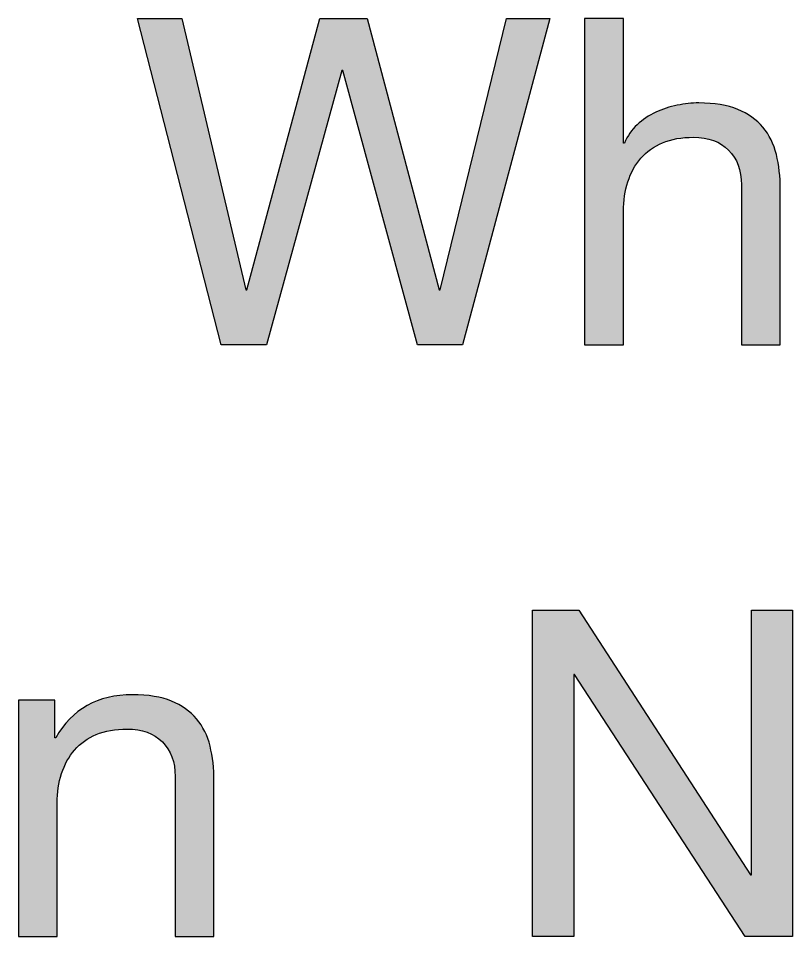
# Paper-space layout 'A1mask' of a CAD drawing. Extents: x 20 to 830, y 20 to 585.
# Drawn here: x 681.47 to 688.45, y 79.21 to 87.48 of the extents above; entities that cross this region are included whole.
import ezdxf
from ezdxf.enums import TextEntityAlignment as Align

# ---------------------------------------------------------------- set-up
doc = ezdxf.new("R2010")
doc.units = 0
doc.layers.get('0').update_dxf_attribs({"linetype": 'CONTINUOUS'})
doc.layers.get('Defpoints').update_dxf_attribs({"linetype": 'CONTINUOUS'})
doc.layers.add('JPP_Mask', color=7, linetype='CONTINUOUS')
doc.styles.add('JPP', font='arial.ttf')

# ---------------------------------------------------------------- blocks, each defined once
blk = doc.blocks.new('A1mask')
at = {"true_color": 0x004a91}
for points in [[(671.2616, 72.4828), (670.8706, 72.4828), (670.2728, 70.0356), (670.2647, 70.0356), (669.6139, 72.4828), (669.1893, 72.4828), (668.5303, 70.0356), (668.5218, 70.0356), (667.9453, 72.4828), (667.5453, 72.4828), (668.2993, 69.5412), (668.7074, 69.5412), (669.3871, 72.0133), (669.3956, 72.0133), (670.0669, 69.5412), (670.4749, 69.5412)], [(673.45, 67.1509), (673.0788, 67.1509), (673.0788, 64.7654), (673.0708, 64.7654), (671.5215, 67.1509), (671.1054, 67.1509), (671.1054, 64.2092), (671.4765, 64.2092), (671.4765, 66.5699), (671.4846, 66.5699), (673.0216, 64.2092), (673.45, 64.2092)]]:
    blk.add_hatch(color=154, dxfattribs=at).paths.add_polyline_path(points)
h = blk.add_hatch(color=154, dxfattribs=at)
edge = h.paths.add_edge_path()
edge.add_spline(control_points=[(672.082, 71.222), (672.134, 71.2826), (672.1993, 71.3293), (672.2775, 71.3622)], knot_values=[16, 16, 16, 16, 17, 17, 17, 17], degree=3, periodic=0)
edge.add_spline(control_points=[(672.2775, 71.3622), (672.3556, 71.3953), (672.4483, 71.4116), (672.5558, 71.4116)], knot_values=[15, 15, 15, 15, 16, 16, 16, 16], degree=3, periodic=0)
edge.add_spline(control_points=[(672.5558, 71.4116), (672.6902, 71.4116), (672.7958, 71.3733), (672.8729, 71.2964)], knot_values=[14, 14, 14, 14, 15, 15, 15, 15], degree=3, periodic=0)
edge.add_spline(control_points=[(672.8729, 71.2964), (672.9496, 71.2194), (672.9884, 71.1151), (672.9884, 70.9832)], knot_values=[13, 13, 13, 13, 14, 14, 14, 14], degree=3, periodic=0)
edge.add_spline(control_points=[(672.9884, 70.9832), (672.9884, 70.9832), (672.9884, 69.5412), (672.9884, 69.5412), (672.9884, 69.5412), (673.0759, 69.5412), (673.1633, 69.5412)], knot_values=[11.5, 11.5, 11.5, 11.5, 12.5, 12.5, 12.5, 13, 13, 13, 13], degree=3, periodic=0)
edge.add_spline(control_points=[(673.1633, 69.5412), (673.2508, 69.5412), (673.3382, 69.5412), (673.3382, 69.5412), (673.3382, 69.5412), (673.3382, 69.8914), (673.3382, 70.2416)], knot_values=[10.5, 10.5, 10.5, 10.5, 11, 11, 11, 11.5, 11.5, 11.5, 11.5], degree=3, periodic=0)
edge.add_spline(control_points=[(673.3382, 70.2416), (673.3382, 70.5918), (673.3382, 70.9421), (673.3382, 70.9421), (673.3382, 71.0573), (673.3269, 71.1624), (673.3032, 71.2571)], knot_values=[9, 9, 9, 9, 9.5, 9.5, 9.5, 10.5, 10.5, 10.5, 10.5], degree=3, periodic=0)
edge.add_spline(control_points=[(673.3032, 71.2571), (673.28, 71.352), (673.2393, 71.4336), (673.182, 71.5023)], knot_values=[8, 8, 8, 8, 9, 9, 9, 9], degree=3, periodic=0)
edge.add_spline(control_points=[(673.182, 71.5023), (673.1243, 71.5709), (673.0486, 71.6244), (672.9553, 71.663), (672.862, 71.7016), (672.7451, 71.7207), (672.605, 71.7207)], knot_values=[6, 6, 6, 6, 7, 7, 7, 8, 8, 8, 8], degree=3, periodic=0)
edge.add_spline(control_points=[(672.605, 71.7207), (672.5421, 71.7207), (672.4767, 71.7139), (672.4095, 71.7001)], knot_values=[5, 5, 5, 5, 6, 6, 6, 6], degree=3, periodic=0)
edge.add_spline(control_points=[(672.4095, 71.7001), (672.3418, 71.6864), (672.2775, 71.6651), (672.2159, 71.6362)], knot_values=[4, 4, 4, 4, 5, 5, 5, 5], degree=3, periodic=0)
edge.add_spline(control_points=[(672.2159, 71.6362), (672.1539, 71.6074), (672.098, 71.5702), (672.0488, 71.525)], knot_values=[3, 3, 3, 3, 4, 4, 4, 4], degree=3, periodic=0)
edge.add_spline(control_points=[(672.0488, 71.525), (671.9996, 71.4796), (671.9608, 71.4239), (671.9333, 71.3581)], knot_values=[2, 2, 2, 2, 3, 3, 3, 3], degree=3, periodic=0)
edge.add_spline(control_points=[(671.9253, 71.3581), (671.9253, 71.3581), (671.9253, 71.6393), (671.9253, 71.9205)], knot_values=[0.5, 0.5, 0.5, 0.5, 1, 1, 1, 1], degree=3, periodic=0)
edge.add_spline(control_points=[(671.9253, 71.9205), (671.9253, 72.2017), (671.9253, 72.4828), (671.9253, 72.4828), (671.9253, 72.4828), (671.9034, 72.4828), (671.8705, 72.4828)], knot_values=[22.749965, 22.749965, 22.749965, 22.749965, 23.249965, 23.249965, 23.249965, 23.5, 23.5, 23.5, 23.5], degree=3, periodic=0)
edge.add_spline(control_points=[(671.8705, 72.4828), (671.8377, 72.4828), (671.7939, 72.4828), (671.7501, 72.4828)], knot_values=[22.49997, 22.49997, 22.49997, 22.49997, 22.749965, 22.749965, 22.749965, 22.749965], degree=3, periodic=0)
edge.add_spline(control_points=[(671.7501, 72.4828), (671.7282, 72.4828), (671.7063, 72.4828), (671.6858, 72.4828)], knot_values=[22.374972, 22.374972, 22.374972, 22.374972, 22.49997, 22.49997, 22.49997, 22.49997], degree=3, periodic=0)
edge.add_spline(control_points=[(671.6858, 72.4828), (671.6653, 72.4828), (671.6461, 72.4828), (671.6297, 72.4828)], knot_values=[22.249975, 22.249975, 22.249975, 22.249975, 22.374972, 22.374972, 22.374972, 22.374972], degree=3, periodic=0)
edge.add_spline(control_points=[(671.6297, 72.4828), (671.6215, 72.4828), (671.614, 72.4828), (671.6073, 72.4828)], knot_values=[22.187476, 22.187476, 22.187476, 22.187476, 22.249975, 22.249975, 22.249975, 22.249975], degree=3, periodic=0)
edge.add_spline(control_points=[(671.6073, 72.4828), (671.6006, 72.4828), (671.5948, 72.4828), (671.59, 72.4828)], knot_values=[22.124977, 22.124977, 22.124977, 22.124977, 22.187476, 22.187476, 22.187476, 22.187476], degree=3, periodic=0)
edge.add_spline(control_points=[(671.575, 72.4828), (671.575, 72.4828), (671.575, 72.4828), (671.575, 72.4828), (671.575, 72.4828), (671.575, 72.4828), (671.575, 72.4828)], knot_values=[21.99998, 21.99998, 21.99998, 21.99998, 22.001425, 22.001425, 22.001425, 22.001445, 22.001445, 22.001445, 22.001445], degree=3, periodic=0)
edge.add_spline(control_points=[(671.575, 72.4828), (671.575, 72.4828), (671.575, 71.7474), (671.575, 71.012)], knot_values=[21.49999, 21.49999, 21.49999, 21.49999, 21.99998, 21.99998, 21.99998, 21.99998], degree=3, periodic=0)
edge.add_spline(control_points=[(671.575, 71.012), (671.575, 70.2765), (671.575, 69.5412), (671.575, 69.5412), (671.575, 69.5412), (671.575, 69.5412), (671.575, 69.5412)], knot_values=[20.999023, 20.999023, 20.999023, 20.999023, 21.499013, 21.499013, 21.499013, 21.49999, 21.49999, 21.49999, 21.49999], degree=3, periodic=0)
edge.add_spline(control_points=[(671.59, 69.5412), (671.5948, 69.5412), (671.6006, 69.5412), (671.6073, 69.5412)], knot_values=[20.812504, 20.812504, 20.812504, 20.812504, 20.875002, 20.875002, 20.875002, 20.875002], degree=3, periodic=0)
edge.add_spline(control_points=[(671.6073, 69.5412), (671.614, 69.5412), (671.6215, 69.5412), (671.6297, 69.5412)], knot_values=[20.750005, 20.750005, 20.750005, 20.750005, 20.812504, 20.812504, 20.812504, 20.812504], degree=3, periodic=0)
edge.add_spline(control_points=[(671.6297, 69.5412), (671.6461, 69.5412), (671.6653, 69.5412), (671.6858, 69.5412)], knot_values=[20.625007, 20.625007, 20.625007, 20.625007, 20.750005, 20.750005, 20.750005, 20.750005], degree=3, periodic=0)
edge.add_spline(control_points=[(671.6858, 69.5412), (671.7063, 69.5412), (671.7282, 69.5412), (671.7501, 69.5412)], knot_values=[20.50001, 20.50001, 20.50001, 20.50001, 20.625008, 20.625008, 20.625008, 20.625008], degree=3, periodic=0)
edge.add_spline(control_points=[(671.7501, 69.5412), (671.7939, 69.5412), (671.8377, 69.5412), (671.8705, 69.5412)], knot_values=[20.250015, 20.250015, 20.250015, 20.250015, 20.50001, 20.50001, 20.50001, 20.50001], degree=3, periodic=0)
edge.add_spline(control_points=[(671.8705, 69.5412), (671.9034, 69.5412), (671.9253, 69.5412), (671.9253, 69.5412), (671.9253, 69.5412), (671.9253, 69.5412), (671.9253, 69.5412)], knot_values=[19.999532, 19.999532, 19.999532, 19.999532, 20.249547, 20.249547, 20.249547, 20.250015, 20.250015, 20.250015, 20.250015], degree=3, periodic=0)
edge.add_spline(control_points=[(671.9253, 69.5547), (671.9253, 69.5591), (671.9253, 69.5645), (671.9253, 69.5709)], knot_values=[19.906272, 19.906272, 19.906272, 19.906272, 19.937521, 19.937521, 19.937521, 19.937521], degree=3, periodic=0)
edge.add_spline(control_points=[(671.9253, 69.5709), (671.9253, 69.5773), (671.9253, 69.5846), (671.9253, 69.5928)], knot_values=[19.875022, 19.875022, 19.875022, 19.875022, 19.906272, 19.906272, 19.906272, 19.906272], degree=3, periodic=0)
edge.add_spline(control_points=[(671.9253, 69.5928), (671.9253, 69.6093), (671.9253, 69.6292), (671.9253, 69.6521)], knot_values=[19.812524, 19.812524, 19.812524, 19.812524, 19.875022, 19.875022, 19.875022, 19.875022], degree=3, periodic=0)
edge.add_spline(control_points=[(671.9253, 69.6521), (671.9253, 69.6751), (671.9253, 69.7009), (671.9253, 69.7291)], knot_values=[19.750025, 19.750025, 19.750025, 19.750025, 19.812524, 19.812524, 19.812524, 19.812524], degree=3, periodic=0)
edge.add_spline(control_points=[(671.9253, 69.7291), (671.9253, 69.7855), (671.9253, 69.8513), (671.9253, 69.9218)], knot_values=[19.625028, 19.625028, 19.625028, 19.625028, 19.750025, 19.750025, 19.750025, 19.750025], degree=3, periodic=0)
edge.add_spline(control_points=[(671.9253, 69.9218), (671.9253, 69.9922), (671.9253, 70.0674), (671.9253, 70.1426)], knot_values=[19.50003, 19.50003, 19.50003, 19.50003, 19.625028, 19.625028, 19.625028, 19.625028], degree=3, periodic=0)
edge.add_spline(control_points=[(671.9253, 70.1426), (671.9253, 70.293), (671.9253, 70.4434), (671.9253, 70.5562)], knot_values=[19.250035, 19.250035, 19.250035, 19.250035, 19.50003, 19.50003, 19.50003, 19.50003], degree=3, periodic=0)
edge.add_spline(control_points=[(671.9253, 70.5562), (671.9253, 70.669), (671.9253, 70.7442), (671.9253, 70.7442), (671.9253, 70.8403), (671.9381, 70.929), (671.9646, 71.01)], knot_values=[18, 18, 18, 18, 18.250035, 18.250035, 18.250035, 19.250035, 19.250035, 19.250035, 19.250035], degree=3, periodic=0)
edge.add_spline(control_points=[(671.9646, 71.01), (671.9906, 71.0909), (672.0294, 71.1617), (672.082, 71.222)], knot_values=[17, 17, 17, 17, 18, 18, 18, 18], degree=3, periodic=0)
h = blk.add_hatch(color=154, dxfattribs=at)
edge = h.paths.add_edge_path()
edge.add_spline(control_points=[(668.1985, 65.9252), (668.1753, 66.0198), (668.1346, 66.1017), (668.0773, 66.1704)], knot_values=[5, 5, 5, 5, 6, 6, 6, 6], degree=3, periodic=0)
edge.add_spline(control_points=[(668.0773, 66.1704), (668.0196, 66.239), (667.9439, 66.2925), (667.8506, 66.3313)], knot_values=[4, 4, 4, 4, 5, 5, 5, 5], degree=3, periodic=0)
edge.add_spline(control_points=[(667.8506, 66.3313), (667.7574, 66.3697), (667.6404, 66.3886), (667.5003, 66.3886)], knot_values=[3, 3, 3, 3, 4, 4, 4, 4], degree=3, periodic=0)
edge.add_spline(control_points=[(667.5003, 66.3886), (667.1846, 66.3886), (666.9536, 66.2598), (666.8083, 66.0014)], knot_values=[2, 2, 2, 2, 3, 3, 3, 3], degree=3, periodic=0)
edge.add_spline(control_points=[(666.7997, 66.0014), (666.7997, 66.0014), (666.7997, 66.0859), (666.7997, 66.1704)], knot_values=[0.5, 0.5, 0.5, 0.5, 1, 1, 1, 1], degree=3, periodic=0)
edge.add_spline(control_points=[(666.7997, 66.1704), (666.7997, 66.2549), (666.7997, 66.3394), (666.7997, 66.3394), (666.7997, 66.3394), (666.7791, 66.3394), (666.7483, 66.3394)], knot_values=[19.749965, 19.749965, 19.749965, 19.749965, 20.249965, 20.249965, 20.249965, 20.5, 20.5, 20.5, 20.5], degree=3, periodic=0)
edge.add_spline(control_points=[(666.7483, 66.3394), (666.7174, 66.3394), (666.6762, 66.3394), (666.635, 66.3394)], knot_values=[19.49997, 19.49997, 19.49997, 19.49997, 19.749965, 19.749965, 19.749965, 19.749965], degree=3, periodic=0)
edge.add_spline(control_points=[(666.635, 66.3394), (666.6144, 66.3394), (666.5938, 66.3394), (666.5745, 66.3394)], knot_values=[19.374972, 19.374972, 19.374972, 19.374972, 19.49997, 19.49997, 19.49997, 19.49997], degree=3, periodic=0)
edge.add_spline(control_points=[(666.5745, 66.3394), (666.5552, 66.3394), (666.5372, 66.3394), (666.5218, 66.3394)], knot_values=[19.249975, 19.249975, 19.249975, 19.249975, 19.374972, 19.374972, 19.374972, 19.374972], degree=3, periodic=0)
edge.add_spline(control_points=[(666.5218, 66.3394), (666.514, 66.3394), (666.507, 66.3394), (666.5007, 66.3394)], knot_values=[19.187476, 19.187476, 19.187476, 19.187476, 19.249975, 19.249975, 19.249975, 19.249975], degree=3, periodic=0)
edge.add_spline(control_points=[(666.5007, 66.3394), (666.4944, 66.3394), (666.4889, 66.3394), (666.4844, 66.3394)], knot_values=[19.124977, 19.124977, 19.124977, 19.124977, 19.187476, 19.187476, 19.187476, 19.187476], degree=3, periodic=0)
edge.add_spline(control_points=[(666.4703, 66.3394), (666.4703, 66.3394), (666.4703, 66.3394), (666.4703, 66.3394), (666.4703, 66.3394), (666.4703, 66.3394), (666.4703, 66.3394)], knot_values=[18.99998, 18.99998, 18.99998, 18.99998, 19.001425, 19.001425, 19.001425, 19.001445, 19.001445, 19.001445, 19.001445], degree=3, periodic=0)
edge.add_spline(control_points=[(666.4703, 66.3394), (666.4703, 66.3393), (666.4703, 65.8068), (666.4703, 65.2743)], knot_values=[18.49999, 18.49999, 18.49999, 18.49999, 18.99998, 18.99998, 18.99998, 18.99998], degree=3, periodic=0)
edge.add_spline(control_points=[(666.4703, 65.2743), (666.4703, 64.7417), (666.4703, 64.2092), (666.4703, 64.2092), (666.4703, 64.2092), (666.4703, 64.2092), (666.4703, 64.2092)], knot_values=[17.999023, 17.999023, 17.999023, 17.999023, 18.499013, 18.499013, 18.499013, 18.49999, 18.49999, 18.49999, 18.49999], degree=3, periodic=0)
edge.add_spline(control_points=[(666.4789, 64.2092), (666.4808, 64.2092), (666.4829, 64.2092), (666.4853, 64.2092)], knot_values=[17.875002, 17.875002, 17.875002, 17.875002, 17.906252, 17.906252, 17.906252, 17.906252], degree=3, periodic=0)
edge.add_spline(control_points=[(666.4853, 64.2092), (666.4901, 64.2092), (666.4959, 64.2092), (666.5026, 64.2092)], knot_values=[17.812504, 17.812504, 17.812504, 17.812504, 17.875002, 17.875002, 17.875002, 17.875002], degree=3, periodic=0)
edge.add_spline(control_points=[(666.5026, 64.2092), (666.5093, 64.2092), (666.5168, 64.2092), (666.525, 64.2092)], knot_values=[17.750005, 17.750005, 17.750005, 17.750005, 17.812504, 17.812504, 17.812504, 17.812504], degree=3, periodic=0)
edge.add_spline(control_points=[(666.525, 64.2092), (666.5414, 64.2092), (666.5606, 64.2092), (666.5811, 64.2092)], knot_values=[17.625007, 17.625007, 17.625007, 17.625007, 17.750005, 17.750005, 17.750005, 17.750005], degree=3, periodic=0)
edge.add_spline(control_points=[(666.5811, 64.2092), (666.6016, 64.2092), (666.6235, 64.2092), (666.6454, 64.2092)], knot_values=[17.50001, 17.50001, 17.50001, 17.50001, 17.625008, 17.625008, 17.625008, 17.625008], degree=3, periodic=0)
edge.add_spline(control_points=[(666.6454, 64.2092), (666.6892, 64.2092), (666.733, 64.2092), (666.7658, 64.2092)], knot_values=[17.250015, 17.250015, 17.250015, 17.250015, 17.50001, 17.50001, 17.50001, 17.50001], degree=3, periodic=0)
edge.add_spline(control_points=[(666.7658, 64.2092), (666.7987, 64.2092), (666.8206, 64.2092), (666.8206, 64.2092), (666.8206, 64.2092), (666.8206, 64.2092), (666.8206, 64.2092)], knot_values=[16.999532, 16.999532, 16.999532, 16.999532, 17.249547, 17.249547, 17.249547, 17.250015, 17.250015, 17.250015, 17.250015], degree=3, periodic=0)
edge.add_spline(control_points=[(666.8206, 64.2169), (666.8206, 64.2186), (666.8206, 64.2205), (666.8206, 64.2227)], knot_values=[16.937521, 16.937521, 16.937521, 16.937521, 16.953146, 16.953146, 16.953146, 16.953146], degree=3, periodic=0)
edge.add_spline(control_points=[(666.8206, 64.2227), (666.8206, 64.2272), (666.8206, 64.2326), (666.8206, 64.239)], knot_values=[16.906272, 16.906272, 16.906272, 16.906272, 16.937521, 16.937521, 16.937521, 16.937521], degree=3, periodic=0)
edge.add_spline(control_points=[(666.8206, 64.239), (666.8206, 64.2454), (666.8206, 64.2527), (666.8206, 64.2609)], knot_values=[16.875022, 16.875022, 16.875022, 16.875022, 16.906272, 16.906272, 16.906272, 16.906272], degree=3, periodic=0)
edge.add_spline(control_points=[(666.8206, 64.2609), (666.8206, 64.2774), (666.8206, 64.2973), (666.8206, 64.3203)], knot_values=[16.812524, 16.812524, 16.812524, 16.812524, 16.875022, 16.875022, 16.875022, 16.875022], degree=3, periodic=0)
edge.add_spline(control_points=[(666.8206, 64.3203), (666.8206, 64.3432), (666.8206, 64.369), (666.8206, 64.3972)], knot_values=[16.750025, 16.750025, 16.750025, 16.750025, 16.812524, 16.812524, 16.812524, 16.812524], degree=3, periodic=0)
edge.add_spline(control_points=[(666.8206, 64.3972), (666.8206, 64.4536), (666.8206, 64.5194), (666.8206, 64.5899)], knot_values=[16.625028, 16.625028, 16.625028, 16.625028, 16.750025, 16.750025, 16.750025, 16.750025], degree=3, periodic=0)
edge.add_spline(control_points=[(666.8206, 64.5899), (666.8206, 64.6604), (666.8206, 64.7356), (666.8206, 64.8108)], knot_values=[16.50003, 16.50003, 16.50003, 16.50003, 16.625028, 16.625028, 16.625028, 16.625028], degree=3, periodic=0)
edge.add_spline(control_points=[(666.8206, 64.8108), (666.8206, 64.9612), (666.8206, 65.1116), (666.8206, 65.2245)], knot_values=[16.250035, 16.250035, 16.250035, 16.250035, 16.50003, 16.50003, 16.50003, 16.50003], degree=3, periodic=0)
edge.add_spline(control_points=[(666.8206, 65.2245), (666.8206, 65.3373), (666.8206, 65.4125), (666.8206, 65.4125), (666.8206, 65.5086), (666.8334, 65.5971), (666.8599, 65.6781)], knot_values=[15, 15, 15, 15, 15.250035, 15.250035, 15.250035, 16.250035, 16.250035, 16.250035, 16.250035], degree=3, periodic=0)
edge.add_spline(control_points=[(666.8599, 65.6781), (666.8859, 65.759), (666.9247, 65.83), (666.9773, 65.8901)], knot_values=[14, 14, 14, 14, 15, 15, 15, 15], degree=3, periodic=0)
edge.add_spline(control_points=[(666.9773, 65.8901), (667.0293, 65.9507), (667.0946, 65.9976), (667.1728, 66.0303)], knot_values=[13, 13, 13, 13, 14, 14, 14, 14], degree=3, periodic=0)
edge.add_spline(control_points=[(667.1728, 66.0303), (667.2509, 66.0634), (667.3436, 66.08), (667.4511, 66.08)], knot_values=[12, 12, 12, 12, 13, 13, 13, 13], degree=3, periodic=0)
edge.add_spline(control_points=[(667.4511, 66.08), (667.5855, 66.08), (667.6911, 66.0411), (667.7682, 65.9645)], knot_values=[11, 11, 11, 11, 12, 12, 12, 12], degree=3, periodic=0)
edge.add_spline(control_points=[(667.7682, 65.9645), (667.8449, 65.8873), (667.8837, 65.7832), (667.8837, 65.6511)], knot_values=[10, 10, 10, 10, 11, 11, 11, 11], degree=3, periodic=0)
edge.add_spline(control_points=[(667.8837, 65.6511), (667.8837, 65.6511), (667.8837, 64.2092), (667.8837, 64.2092), (667.8837, 64.2092), (667.9712, 64.2092), (668.0586, 64.2092)], knot_values=[8.5, 8.5, 8.5, 8.5, 9.5, 9.5, 9.5, 10, 10, 10, 10], degree=3, periodic=0)
edge.add_spline(control_points=[(668.0586, 64.2092), (668.1461, 64.2092), (668.2335, 64.2092), (668.2335, 64.2092), (668.2335, 64.2092), (668.2335, 64.5594), (668.2335, 64.9096)], knot_values=[7.5, 7.5, 7.5, 7.5, 8, 8, 8, 8.5, 8.5, 8.5, 8.5], degree=3, periodic=0)
edge.add_spline(control_points=[(668.2335, 64.9096), (668.2335, 65.2597), (668.2335, 65.6099), (668.2335, 65.6099), (668.2335, 65.7254), (668.2222, 65.8305), (668.1985, 65.9252)], knot_values=[6, 6, 6, 6, 6.5, 6.5, 6.5, 7.5, 7.5, 7.5, 7.5], degree=3, periodic=0)
at = {"layer": 'Defpoints', "color": 154, "true_color": 0x004a91}
for points in [[(670.0669, 69.5412), (669.3956, 72.0133), (669.3871, 72.0133), (668.7074, 69.5412), (668.2993, 69.5412), (667.5453, 72.4828), (667.9453, 72.4828), (668.5218, 70.0356), (668.5303, 70.0356), (669.1893, 72.4828), (669.6139, 72.4828), (670.2647, 70.0356), (670.2728, 70.0356), (670.8706, 72.4828), (671.2616, 72.4828), (670.4749, 69.5412), (670.0669, 69.5412)], [(671.5215, 67.1509), (673.0708, 64.7654), (673.0788, 64.7654), (673.0788, 67.1509), (673.45, 67.1509), (673.45, 64.2092), (673.0216, 64.2092), (671.4846, 66.5699), (671.4765, 66.5699), (671.4765, 64.2092), (671.1054, 64.2092), (671.1054, 67.1509), (671.5215, 67.1509)]]:
    blk.add_lwpolyline(points, dxfattribs=at)
for points, knots in [([(671.9253, 72.4828), (671.9253, 72.4828), (671.9253, 71.3581), (671.9253, 71.3581), (671.9253, 71.3581), (671.9333, 71.3581), (671.9333, 71.3581), (671.9608, 71.4239), (671.9996, 71.4796), (672.0488, 71.525), (672.098, 71.5702), (672.1539, 71.6074), (672.2159, 71.6362), (672.2775, 71.6651), (672.3418, 71.6864), (672.4095, 71.7001), (672.4767, 71.7139), (672.5421, 71.7207), (672.605, 71.7207), (672.7451, 71.7207), (672.862, 71.7016), (672.9553, 71.663), (673.0486, 71.6244), (673.1243, 71.5709), (673.182, 71.5023), (673.2393, 71.4336), (673.28, 71.352), (673.3032, 71.2571), (673.3269, 71.1624), (673.3382, 71.0573), (673.3382, 70.9421), (673.3382, 70.9421), (673.3382, 69.5412), (673.3382, 69.5412), (673.3382, 69.5412), (672.9884, 69.5412), (672.9884, 69.5412), (672.9884, 69.5412), (672.9884, 70.9832), (672.9884, 70.9832), (672.9884, 71.1151), (672.9496, 71.2194), (672.8729, 71.2964), (672.7958, 71.3733), (672.6902, 71.4116), (672.5558, 71.4116), (672.4483, 71.4116), (672.3556, 71.3953), (672.2775, 71.3622), (672.1993, 71.3293), (672.134, 71.2826), (672.082, 71.222), (672.0294, 71.1617), (671.9906, 71.0909), (671.9646, 71.01), (671.9381, 70.929), (671.9253, 70.8403), (671.9253, 70.7442), (671.9253, 70.7442), (671.9253, 69.5412), (671.9253, 69.5412), (671.9253, 69.5412), (671.575, 69.5412), (671.575, 69.5412), (671.575, 69.5412), (671.575, 72.4828), (671.575, 72.4828), (671.575, 72.4828), (671.9253, 72.4828), (671.9253, 72.4828)], [0, 0, 0, 0, 1, 1, 1, 2, 2, 2, 3, 3, 3, 4, 4, 4, 5, 5, 5, 6, 6, 6, 7, 7, 7, 8, 8, 8, 9, 9, 9, 10, 10, 10, 11, 11, 11, 12, 12, 12, 13, 13, 13, 14, 14, 14, 15, 15, 15, 16, 16, 16, 17, 17, 17, 18, 18, 18, 19, 19, 19, 20, 20, 20, 21, 21, 21, 22, 22, 22, 23, 23, 23, 23]), ([(666.7997, 66.3394), (666.7997, 66.3394), (666.7997, 66.0014), (666.7997, 66.0014), (666.7997, 66.0014), (666.8083, 66.0014), (666.8083, 66.0014), (666.9536, 66.2598), (667.1846, 66.3886), (667.5003, 66.3886), (667.6404, 66.3886), (667.7574, 66.3697), (667.8506, 66.3313), (667.9439, 66.2925), (668.0196, 66.239), (668.0773, 66.1704), (668.1346, 66.1017), (668.1753, 66.0198), (668.1985, 65.9252), (668.2222, 65.8305), (668.2335, 65.7254), (668.2335, 65.6099), (668.2335, 65.6099), (668.2335, 64.2092), (668.2335, 64.2092), (668.2335, 64.2092), (667.8837, 64.2092), (667.8837, 64.2092), (667.8837, 64.2092), (667.8837, 65.6511), (667.8837, 65.6511), (667.8837, 65.7832), (667.8449, 65.8873), (667.7682, 65.9645), (667.6911, 66.0411), (667.5855, 66.08), (667.4511, 66.08), (667.3436, 66.08), (667.2509, 66.0634), (667.1728, 66.0303), (667.0946, 65.9976), (667.0293, 65.9507), (666.9773, 65.8901), (666.9247, 65.83), (666.8859, 65.759), (666.8599, 65.6781), (666.8334, 65.5971), (666.8206, 65.5086), (666.8206, 65.4125), (666.8206, 65.4125), (666.8206, 64.2092), (666.8206, 64.2092), (666.8206, 64.2092), (666.4703, 64.2092), (666.4703, 64.2092), (666.4703, 64.2092), (666.4703, 66.3394), (666.4703, 66.3394), (666.4703, 66.3394), (666.7997, 66.3394), (666.7997, 66.3394)], [0, 0, 0, 0, 1, 1, 1, 2, 2, 2, 3, 3, 3, 4, 4, 4, 5, 5, 5, 6, 6, 6, 7, 7, 7, 8, 8, 8, 9, 9, 9, 10, 10, 10, 11, 11, 11, 12, 12, 12, 13, 13, 13, 14, 14, 14, 15, 15, 15, 16, 16, 16, 17, 17, 17, 18, 18, 18, 19, 19, 19, 20, 20, 20, 20])]:
    blk.add_open_spline(points, degree=3, knots=knots, dxfattribs=at)
at = {"color": 7, "style": 'JPP'}
for tag, p in [('Client', (748, 120)), ('Project1', (748, 95)), ('Project2', (748, 87.5)), ('Project3', (748, 80)), ('Title1', (748, 62.5)), ('Title2', (748, 55)), ('Title3', (748, 47.5)), ('Status', (640, 12.5))]:
    blk.add_attdef(tag, text='', height=3.5, dxfattribs=at).set_placement(p, align=Align.MIDDLE_LEFT)
at = {"color": 2, "style": 'JPP'}
for tag, p in [('Scale', (667.5, 30)), ('Checked', (757.5, 30)), ('Drawn', (712.5, 30)), ('Date', (802.5, 30))]:
    blk.add_attdef(tag, text='', height=2, dxfattribs=at).set_placement(p, align=Align.MIDDLE_CENTER)
at = {"color": 6, "style": 'JPP'}
for tag, p in [('Ref', (730, 12.5)), ('DrgNo.', (772, 12.5))]:
    blk.add_attdef(tag, text='', height=4, dxfattribs=at).set_placement(p, align=Align.MIDDLE_LEFT)
blk.add_attdef('Rev', text='', height=4, dxfattribs=at).set_placement((806.2747, 12.5), align=Align.MIDDLE_CENTER)

psp = doc.layouts.new('A1mask')

# ---------------------------------------------------------------- block references
at = {"layer": 'JPP_Mask'}
psp.add_blockref('A1mask', (15, 15), dxfattribs=at)

doc.saveas('drawing.dxf')
